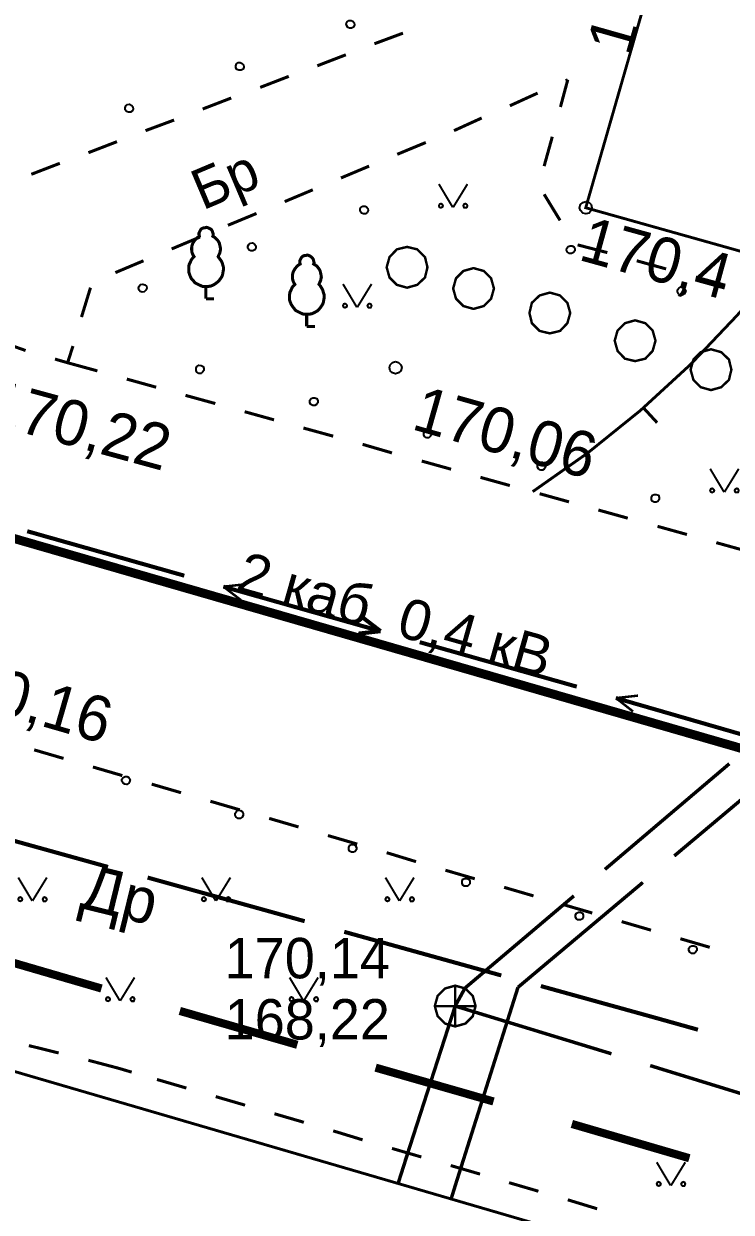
# Model space of a CAD drawing. Extents: x -2634 to -2115, y -2142 to -1393.
# Drawn here: x -2395.11 to -2377.76, y -1604.59 to -1575.46 of the extents above; entities that cross this region are included whole.
import ezdxf

# ---------------------------------------------------------------- set-up
doc = ezdxf.new("R2010")
doc.units = 0
doc.header["$MEASUREMENT"] = 0
for name, color, linetype in [('500_Дополн-Бордюры__п', 7, 'Continuous'), ('500_Дороги-Проезжие_ч', 7, 'Continuous'), ('500_Линии_-Электрокаб', 7, 'Continuous'), ('500_Растит-Газоны__са', 7, 'Continuous'), ('500_Растит-Кустарник_', 7, 'Continuous'), ('500_Растит-Лес_и_лесо', 7, 'Continuous'), ('500_Рельеф-Высотные_о', 7, 'Continuous'), ('500_Рельеф-Горизонтал', 7, 'Continuous'), ('500_Строен-Здания', 7, 'Continuous'), ('500_Трубоп-Водопровод', 7, 'Continuous'), ('500_Трубоп-Канализаци', 7, 'Continuous'), ('500_Трубоп-Смотровые_', 7, 'Continuous'), ('Красные_ли-Красные_ли', 7, 'Continuous'), ('Красные_ли-Линии_регу', 7, 'Continuous')]:
    doc.layers.add(name, color=color, linetype=linetype)
doc.styles.add('TARIAL', font='Arial')

# ---------------------------------------------------------------- blocks, each defined once
blk = doc.blocks.new('block_25')
at = {"layer": '500_Растит-Газоны__са', "color": 0, "const_width": 0.05}
for points in [[(2.35, 3.02), (2.69, 2.45)], [(2.7, 2.45), (3.05, 3.02)], [(0, 0.57), (0.34, 0)], [(0.35, 0), (0.7, 0.57)]]:
    blk.add_lwpolyline(points, dxfattribs=at)
for points in [[(2.4, 2.54), (2.42, 2.53), (2.44, 2.51), (2.45, 2.49), (2.44, 2.46), (2.42, 2.45), (2.4, 2.44), (2.37, 2.45), (2.36, 2.46), (2.35, 2.49), (2.36, 2.51), (2.37, 2.53)], [(3, 2.54), (3.02, 2.53), (3.04, 2.51), (3.05, 2.49), (3.04, 2.46), (3.02, 2.44), (3, 2.44), (2.97, 2.44), (2.96, 2.46), (2.95, 2.49), (2.96, 2.51), (2.97, 2.53)], [(0.05, 0.09), (0.07, 0.08), (0.09, 0.06), (0.1, 0.04), (0.09, 0.01), (0.07, 0), (0.05, -0.01), (0.02, 0), (0.01, 0.01), (0, 0.04), (0.01, 0.06), (0.02, 0.08)], [(0.65, 0.09), (0.68, 0.08), (0.69, 0.06), (0.7, 0.04), (0.69, 0.01), (0.68, -0.01), (0.65, -0.01), (0.63, -0.01), (0.61, 0.01), (0.6, 0.04), (0.61, 0.06), (0.63, 0.08)]]:
    blk.add_lwpolyline(points, close=True, dxfattribs=at)

msp = doc.modelspace()

# ---------------------------------------------------------------- linework, layer by layer
at = {"layer": '500_Дополн-Бордюры__п', "color": 1, "const_width": 0.075}
for points in [[(-2386.51, -1575.95), (-2385.81, -1575.69)], [(-2387.91, -1576.49), (-2387.21, -1576.22)], [(-2389.31, -1577.02), (-2388.61, -1576.75)], [(-2381.95, -1577.5), (-2381.77, -1576.83)], [(-2381.77, -1576.83), (-2381.82, -1576.86)], [(-2390.72, -1577.55), (-2390.02, -1577.28)], [(-2382.51, -1577.16), (-2383.19, -1577.47)], [(-2392.12, -1578.08), (-2391.42, -1577.82)], [(-2383.88, -1577.77), (-2384.56, -1578.08)], [(-2382.35, -1578.95), (-2382.15, -1578.23)], [(-2393.52, -1578.62), (-2392.82, -1578.35)], [(-2385.25, -1578.37), (-2385.95, -1578.66)], [(-2394.92, -1579.15), (-2394.22, -1578.88)], [(-2386.64, -1578.95), (-2387.33, -1579.24)], [(-2388.02, -1579.53), (-2388.71, -1579.82)], [(-2381.96, -1580.28), (-2382.35, -1579.64)], [(-2389.4, -1580.11), (-2390.1, -1580.4)], [(-2390.79, -1580.69), (-2391.48, -1580.98)], [(-2380.8, -1581.07), (-2381.53, -1580.88)], [(-2392.17, -1581.27), (-2392.86, -1581.56)], [(-2379.36, -1581.47), (-2380.08, -1581.27)], [(-2377.91, -1581.87), (-2378.63, -1581.67)], [(-2393.47, -1581.93), (-2393.69, -1582.65)], [(-2395.06, -1583.47), (-2395.77, -1583.22)], [(-2393.9, -1583.36), (-2394.03, -1583.77)], [(-2394.03, -1583.77), (-2394.34, -1583.68)], [(-2394.03, -1583.77), (-2393.3, -1583.97)], [(-2392.58, -1584.17), (-2391.86, -1584.37)], [(-2391.14, -1584.57), (-2390.41, -1584.77)], [(-2389.69, -1584.97), (-2388.97, -1585.17)], [(-2388.25, -1585.37), (-2387.52, -1585.57)], [(-2386.8, -1585.77), (-2386.08, -1585.98)], [(-2385.35, -1586.18), (-2384.63, -1586.38)], [(-2383.91, -1586.58), (-2383.19, -1586.78)], [(-2382.46, -1586.98), (-2381.74, -1587.18)], [(-2381.02, -1587.38), (-2380.3, -1587.58)], [(-2379.57, -1587.78), (-2378.85, -1587.98)], [(-2378.13, -1588.18), (-2377.41, -1588.38)], [(-2394.85, -1593.26), (-2394.13, -1593.47)], [(-2393.41, -1593.68), (-2392.69, -1593.89)], [(-2391.97, -1594.1), (-2391.25, -1594.31)], [(-2390.53, -1594.52), (-2389.81, -1594.73)], [(-2389.09, -1594.94), (-2388.37, -1595.15)], [(-2387.65, -1595.36), (-2386.93, -1595.57)], [(-2386.21, -1595.78), (-2385.49, -1596)], [(-2384.77, -1596.21), (-2384.05, -1596.42)], [(-2383.33, -1596.63), (-2382.61, -1596.84)], [(-2381.89, -1597.05), (-2381.17, -1597.26)], [(-2380.45, -1597.47), (-2379.73, -1597.68)], [(-2379.01, -1597.89), (-2378.29, -1598.1)], [(-2394.25, -1600.69), (-2394.98, -1600.51)], [(-2392.8, -1601.06), (-2393.52, -1600.87)], [(-2392.56, -1601.13), (-2392.8, -1601.06)], [(-2392.8, -1601.06), (-2392.46, -1601.16)], [(-2391.12, -1601.55), (-2391.84, -1601.34)], [(-2389.68, -1601.97), (-2390.4, -1601.76)], [(-2388.24, -1602.39), (-2388.96, -1602.18)], [(-2386.8, -1602.82), (-2387.52, -1602.6)], [(-2385.36, -1603.24), (-2386.08, -1603.03)], [(-2383.92, -1603.66), (-2384.64, -1603.45)], [(-2382.49, -1604.08), (-2383.21, -1603.87)], [(-2381.05, -1604.51), (-2381.77, -1604.29)]]:
    msp.add_lwpolyline(points, dxfattribs=at)
at = {"layer": '500_Линии_-Электрокаб', "color": 1}
for points, const_width in [([(-2395.02, -1587.9), (-2391.17, -1588.99)], 0.1), ([(-2390.21, -1589.26), (-2386.36, -1590.35)], 0.1), ([(-2390.21, -1589.26), (-2389.68, -1589.2)], 0.06), ([(-2390.21, -1589.26), (-2389.78, -1589.59)], 0.06), ([(-2386.79, -1590.02), (-2386.36, -1590.35)], 0.1), ([(-2386.9, -1590.41), (-2386.36, -1590.35)], 0.1), ([(-2385.4, -1590.62), (-2381.55, -1591.71)], 0.1), ([(-2380.59, -1591.99), (-2380.05, -1591.93)], 0.06), ([(-2380.59, -1591.99), (-2376.75, -1593.1)], 0.1), ([(-2380.59, -1591.99), (-2380.17, -1592.32)], 0.06)]:
    msp.add_lwpolyline(points, dxfattribs=dict(at, const_width=const_width))
at = {"layer": '500_Растит-Кустарник_', "color": 0}
for points in [[(-2387.14, -1575.38), (-2387.08, -1575.38), (-2387.04, -1575.4), (-2387.01, -1575.44), (-2387, -1575.49), (-2387.02, -1575.54), (-2387.07, -1575.57), (-2387.12, -1575.57), (-2387.16, -1575.55), (-2387.19, -1575.51), (-2387.2, -1575.46), (-2387.18, -1575.41)], [(-2389.85, -1576.41), (-2389.8, -1576.41), (-2389.75, -1576.43), (-2389.72, -1576.47), (-2389.71, -1576.52), (-2389.73, -1576.57), (-2389.78, -1576.6), (-2389.83, -1576.6), (-2389.88, -1576.58), (-2389.91, -1576.54), (-2389.91, -1576.49), (-2389.89, -1576.44)], [(-2392.56, -1577.44), (-2392.51, -1577.43), (-2392.46, -1577.46), (-2392.43, -1577.5), (-2392.42, -1577.55), (-2392.45, -1577.6), (-2392.49, -1577.63), (-2392.54, -1577.63), (-2392.59, -1577.61), (-2392.62, -1577.57), (-2392.62, -1577.52), (-2392.6, -1577.47)], [(-2386.79, -1579.93), (-2386.74, -1579.93), (-2386.7, -1579.95), (-2386.67, -1579.99), (-2386.66, -1580.04), (-2386.69, -1580.09), (-2386.73, -1580.12), (-2386.78, -1580.12), (-2386.83, -1580.1), (-2386.86, -1580.05), (-2386.86, -1580), (-2386.84, -1579.96)], [(-2389.55, -1580.84), (-2389.5, -1580.83), (-2389.45, -1580.86), (-2389.42, -1580.9), (-2389.42, -1580.95), (-2389.44, -1581), (-2389.49, -1581.03), (-2389.54, -1581.03), (-2389.58, -1581.01), (-2389.61, -1580.96), (-2389.61, -1580.91), (-2389.59, -1580.87)], [(-2381.66, -1580.9), (-2381.62, -1580.93), (-2381.6, -1580.98), (-2381.6, -1581.03), (-2381.63, -1581.07), (-2381.68, -1581.09), (-2381.73, -1581.09), (-2381.78, -1581.06), (-2381.8, -1581.01), (-2381.79, -1580.96), (-2381.76, -1580.92), (-2381.71, -1580.9)], [(-2392.28, -1581.89), (-2392.24, -1581.85), (-2392.19, -1581.84), (-2392.14, -1581.86), (-2392.1, -1581.89), (-2392.09, -1581.94), (-2392.11, -1581.99), (-2392.15, -1582.03), (-2392.2, -1582.04), (-2392.25, -1582.02), (-2392.28, -1581.99), (-2392.29, -1581.94)], [(-2378.95, -1581.92), (-2378.91, -1581.95), (-2378.88, -1582), (-2378.89, -1582.05), (-2378.92, -1582.09), (-2378.97, -1582.11), (-2379.02, -1582.11), (-2379.06, -1582.08), (-2379.08, -1582.03), (-2379.08, -1581.98), (-2379.05, -1581.94), (-2379, -1581.91)], [(-2390.81, -1584.03), (-2390.86, -1584), (-2390.88, -1583.96), (-2390.88, -1583.9), (-2390.86, -1583.86), (-2390.81, -1583.83), (-2390.76, -1583.84), (-2390.71, -1583.86), (-2390.69, -1583.91), (-2390.69, -1583.96), (-2390.72, -1584), (-2390.76, -1584.03)], [(-2388.02, -1584.82), (-2388.07, -1584.79), (-2388.09, -1584.75), (-2388.09, -1584.69), (-2388.06, -1584.65), (-2388.02, -1584.63), (-2387.97, -1584.63), (-2387.92, -1584.65), (-2387.9, -1584.7), (-2387.9, -1584.75), (-2387.93, -1584.79), (-2387.97, -1584.82)], [(-2385.23, -1585.61), (-2385.28, -1585.58), (-2385.3, -1585.54), (-2385.3, -1585.49), (-2385.27, -1585.44), (-2385.23, -1585.42), (-2385.18, -1585.42), (-2385.13, -1585.44), (-2385.11, -1585.49), (-2385.11, -1585.54), (-2385.14, -1585.58), (-2385.18, -1585.61)], [(-2382.44, -1586.4), (-2382.49, -1586.37), (-2382.51, -1586.33), (-2382.51, -1586.28), (-2382.48, -1586.23), (-2382.44, -1586.21), (-2382.39, -1586.21), (-2382.34, -1586.23), (-2382.32, -1586.28), (-2382.32, -1586.33), (-2382.35, -1586.38), (-2382.39, -1586.4)], [(-2379.65, -1587.19), (-2379.7, -1587.16), (-2379.72, -1587.12), (-2379.72, -1587.07), (-2379.69, -1587.02), (-2379.65, -1587), (-2379.6, -1587), (-2379.55, -1587.02), (-2379.53, -1587.07), (-2379.53, -1587.12), (-2379.56, -1587.17), (-2379.6, -1587.19)], [(-2392.57, -1593.91), (-2392.53, -1593.94), (-2392.5, -1593.99), (-2392.51, -1594.04), (-2392.53, -1594.08), (-2392.58, -1594.11), (-2392.63, -1594.1), (-2392.67, -1594.08), (-2392.7, -1594.03), (-2392.7, -1593.98), (-2392.67, -1593.94), (-2392.62, -1593.91)], [(-2389.79, -1594.75), (-2389.75, -1594.77), (-2389.73, -1594.82), (-2389.73, -1594.87), (-2389.75, -1594.91), (-2389.8, -1594.94), (-2389.85, -1594.94), (-2389.9, -1594.91), (-2389.92, -1594.86), (-2389.92, -1594.81), (-2389.89, -1594.77), (-2389.85, -1594.74)], [(-2387.02, -1595.58), (-2386.97, -1595.61), (-2386.95, -1595.65), (-2386.95, -1595.7), (-2386.98, -1595.75), (-2387.02, -1595.77), (-2387.07, -1595.77), (-2387.12, -1595.74), (-2387.14, -1595.7), (-2387.14, -1595.65), (-2387.11, -1595.6), (-2387.07, -1595.58)], [(-2384.24, -1596.41), (-2384.19, -1596.44), (-2384.17, -1596.48), (-2384.17, -1596.54), (-2384.2, -1596.58), (-2384.24, -1596.6), (-2384.3, -1596.6), (-2384.34, -1596.58), (-2384.36, -1596.53), (-2384.36, -1596.48), (-2384.34, -1596.43), (-2384.29, -1596.41)], [(-2381.46, -1597.24), (-2381.41, -1597.26), (-2381.39, -1597.31), (-2381.39, -1597.36), (-2381.42, -1597.41), (-2381.46, -1597.43), (-2381.52, -1597.43), (-2381.56, -1597.4), (-2381.58, -1597.36), (-2381.58, -1597.3), (-2381.56, -1597.26), (-2381.51, -1597.24)], [(-2378.68, -1598.06), (-2378.63, -1598.08), (-2378.61, -1598.13), (-2378.61, -1598.18), (-2378.64, -1598.22), (-2378.68, -1598.25), (-2378.73, -1598.25), (-2378.78, -1598.22), (-2378.8, -1598.18), (-2378.8, -1598.12), (-2378.77, -1598.08), (-2378.73, -1598.06)]]:
    msp.add_lwpolyline(points, close=True, dxfattribs=at)
at = {"layer": '500_Растит-Лес_и_лесо', "color": 94, "const_width": 0.075}
for points in [[(-2390.64, -1581.9), (-2390.72, -1581.9), (-2390.79, -1581.87), (-2390.85, -1581.84), (-2390.91, -1581.81), (-2390.94, -1581.77), (-2390.99, -1581.72), (-2391.02, -1581.66), (-2391.04, -1581.61), (-2391.06, -1581.55), (-2391.06, -1581.48), (-2391.06, -1581.41), (-2391.05, -1581.36), (-2391.02, -1581.3), (-2391, -1581.25), (-2390.97, -1581.21), (-2390.93, -1581.17), (-2390.96, -1581.12), (-2390.98, -1581.07), (-2390.99, -1581), (-2390.99, -1580.95), (-2390.98, -1580.89), (-2390.96, -1580.84), (-2390.93, -1580.79), (-2390.89, -1580.74), (-2390.85, -1580.7), (-2390.8, -1580.67), (-2390.81, -1580.63), (-2390.81, -1580.59), (-2390.79, -1580.55), (-2390.77, -1580.51), (-2390.74, -1580.48), (-2390.69, -1580.46), (-2390.66, -1580.46), (-2390.62, -1580.45), (-2390.59, -1580.46), (-2390.55, -1580.48), (-2390.51, -1580.5), (-2390.48, -1580.55), (-2390.47, -1580.59), (-2390.46, -1580.62), (-2390.46, -1580.65), (-2390.47, -1580.67), (-2390.42, -1580.7), (-2390.39, -1580.73), (-2390.36, -1580.76), (-2390.33, -1580.8), (-2390.31, -1580.84), (-2390.3, -1580.89), (-2390.29, -1580.93), (-2390.28, -1580.99), (-2390.29, -1581.03), (-2390.3, -1581.08), (-2390.32, -1581.12), (-2390.34, -1581.17), (-2390.32, -1581.2), (-2390.28, -1581.25), (-2390.25, -1581.3), (-2390.23, -1581.36), (-2390.21, -1581.43), (-2390.21, -1581.49), (-2390.22, -1581.54), (-2390.23, -1581.6), (-2390.25, -1581.66), (-2390.29, -1581.72), (-2390.33, -1581.77), (-2390.39, -1581.82), (-2390.45, -1581.86), (-2390.52, -1581.89), (-2390.59, -1581.9)], [(-2388.17, -1582.58), (-2388.25, -1582.58), (-2388.32, -1582.55), (-2388.38, -1582.52), (-2388.44, -1582.49), (-2388.47, -1582.45), (-2388.51, -1582.4), (-2388.55, -1582.34), (-2388.57, -1582.29), (-2388.59, -1582.23), (-2388.59, -1582.16), (-2388.59, -1582.1), (-2388.58, -1582.04), (-2388.55, -1581.98), (-2388.53, -1581.93), (-2388.5, -1581.89), (-2388.46, -1581.85), (-2388.49, -1581.8), (-2388.51, -1581.75), (-2388.52, -1581.69), (-2388.52, -1581.63), (-2388.51, -1581.57), (-2388.49, -1581.52), (-2388.46, -1581.47), (-2388.42, -1581.42), (-2388.38, -1581.38), (-2388.33, -1581.35), (-2388.34, -1581.31), (-2388.34, -1581.27), (-2388.32, -1581.23), (-2388.3, -1581.19), (-2388.27, -1581.16), (-2388.22, -1581.14), (-2388.19, -1581.14), (-2388.15, -1581.13), (-2388.12, -1581.14), (-2388.08, -1581.16), (-2388.04, -1581.19), (-2388.01, -1581.23), (-2388, -1581.27), (-2387.99, -1581.31), (-2387.99, -1581.33), (-2388, -1581.35), (-2387.95, -1581.38), (-2387.91, -1581.41), (-2387.89, -1581.44), (-2387.86, -1581.48), (-2387.84, -1581.52), (-2387.83, -1581.57), (-2387.82, -1581.61), (-2387.81, -1581.67), (-2387.82, -1581.71), (-2387.83, -1581.76), (-2387.85, -1581.8), (-2387.87, -1581.85), (-2387.84, -1581.88), (-2387.81, -1581.93), (-2387.78, -1581.98), (-2387.76, -1582.05), (-2387.74, -1582.11), (-2387.74, -1582.17), (-2387.75, -1582.22), (-2387.76, -1582.28), (-2387.78, -1582.34), (-2387.82, -1582.4), (-2387.86, -1582.45), (-2387.91, -1582.5), (-2387.98, -1582.54), (-2388.05, -1582.57), (-2388.12, -1582.58)]]:
    msp.add_lwpolyline(points, close=True, dxfattribs=at)
at = {"layer": '500_Растит-Лес_и_лесо', "color": 0, "const_width": 0.06}
for points in [[(-2385.71, -1580.93), (-2385.46, -1580.99), (-2385.27, -1581.18), (-2385.21, -1581.43), (-2385.27, -1581.68), (-2385.46, -1581.86), (-2385.71, -1581.93), (-2385.96, -1581.86), (-2386.14, -1581.68), (-2386.21, -1581.43), (-2386.14, -1581.18), (-2385.96, -1580.99)], [(-2384.08, -1581.45), (-2383.83, -1581.52), (-2383.65, -1581.7), (-2383.58, -1581.95), (-2383.65, -1582.2), (-2383.83, -1582.38), (-2384.08, -1582.45), (-2384.33, -1582.38), (-2384.51, -1582.2), (-2384.58, -1581.95), (-2384.51, -1581.7), (-2384.33, -1581.52)], [(-2382.21, -1582.05), (-2381.96, -1582.12), (-2381.78, -1582.3), (-2381.71, -1582.55), (-2381.78, -1582.8), (-2381.96, -1582.99), (-2382.21, -1583.05), (-2382.46, -1582.99), (-2382.65, -1582.8), (-2382.71, -1582.55), (-2382.65, -1582.3), (-2382.46, -1582.12)], [(-2380.12, -1582.73), (-2379.87, -1582.8), (-2379.69, -1582.98), (-2379.62, -1583.23), (-2379.69, -1583.48), (-2379.87, -1583.67), (-2380.12, -1583.73), (-2380.37, -1583.67), (-2380.55, -1583.48), (-2380.62, -1583.23), (-2380.55, -1582.98), (-2380.37, -1582.8)], [(-2378.26, -1583.44), (-2378.01, -1583.51), (-2377.82, -1583.69), (-2377.76, -1583.94), (-2377.82, -1584.19), (-2378.01, -1584.37), (-2378.26, -1584.44), (-2378.51, -1584.37), (-2378.69, -1584.19), (-2378.76, -1583.94), (-2378.69, -1583.69), (-2378.51, -1583.51)]]:
    msp.add_lwpolyline(points, close=True, dxfattribs=at)
at = {"layer": '500_Растит-Лес_и_лесо', "color": 94, "const_width": 0.075}
for points in [[(-2390.64, -1582.2), (-2390.64, -1581.9)], [(-2390.44, -1582.2), (-2390.64, -1582.2)], [(-2388.17, -1582.88), (-2388.17, -1582.58)], [(-2387.97, -1582.88), (-2388.17, -1582.88)]]:
    msp.add_lwpolyline(points, dxfattribs=at)
at = {"layer": '500_Рельеф-Высотные_о', "color": 0}
for points in [[(-2381.33, -1579.82), (-2381.25, -1579.84), (-2381.2, -1579.89), (-2381.18, -1579.97), (-2381.2, -1580.04), (-2381.25, -1580.1), (-2381.33, -1580.12), (-2381.4, -1580.1), (-2381.46, -1580.04), (-2381.48, -1579.97), (-2381.46, -1579.89), (-2381.4, -1579.84)], [(-2385.99, -1583.74), (-2385.92, -1583.76), (-2385.86, -1583.82), (-2385.84, -1583.89), (-2385.86, -1583.97), (-2385.92, -1584.02), (-2385.99, -1584.04), (-2386.07, -1584.02), (-2386.12, -1583.97), (-2386.14, -1583.89), (-2386.12, -1583.82), (-2386.07, -1583.76)]]:
    msp.add_lwpolyline(points, close=True, dxfattribs=at)
at = {"layer": '500_Рельеф-Горизонтал', "color": 15}
for points, const_width in [([(-2382.63, -1586.93), (-2381.28, -1585.98), (-2379.99, -1584.94), (-2378.77, -1583.82), (-2377.63, -1582.62), (-2377.15, -1582.08)], 0.07), ([(-2379.92, -1584.87), (-2379.58, -1585.24)], 0.075)]:
    msp.add_lwpolyline(points, dxfattribs=dict(at, const_width=const_width))
at = {"layer": '500_Строен-Здания', "color": 0, "const_width": 0.07}
for points in [[(-2378.92, -1571.59), (-2368.41, -1574.52), (-2370.73, -1582.95), (-2381.33, -1579.97)], [(-2315.95, -1641.27), (-2292.83, -1647.96), (-2292.94, -1648.35), (-2292.24, -1648.55), (-2287.5, -1632.17), (-2288.12, -1631.99), (-2288.24, -1632.42), (-2400.55, -1599.62), (-2405.15, -1615.46), (-2357.68, -1629.2), (-2339.84, -1634.36), (-2334.13, -1636.01), (-2327.34, -1637.98), (-2324.34, -1638.81), (-2324.04, -1638.89), (-2323.69, -1638.99), (-2322.01, -1639.48), (-2321.76, -1639.56), (-2321.45, -1639.65)]]:
    msp.add_lwpolyline(points, close=True, dxfattribs=at)
at = {"layer": '500_Трубоп-Водопровод', "color": 94, "const_width": 0.085}
for points in [[(-2379.16, -1595.86), (-2376.1, -1593.29)], [(-2382.99, -1599.08), (-2379.93, -1596.51)], [(-2382.99, -1599.08), (-2384.5, -1603.85)], [(-2384.5, -1603.85), (-2384.63, -1604.27)]]:
    msp.add_lwpolyline(points, dxfattribs=at)
at = {"layer": '500_Трубоп-Канализаци', "color": 34, "const_width": 0.085}
for points in [[(-2380.86, -1596.19), (-2377.81, -1593.6)], [(-2384.29, -1599.1), (-2381.62, -1596.84)], [(-2384.53, -1599.54), (-2384.29, -1599.1)], [(-2384.53, -1599.54), (-2385.76, -1603.35)], [(-2384.53, -1599.54), (-2380.7, -1600.71)], [(-2379.75, -1601), (-2375.92, -1602.18)], [(-2385.93, -1603.89), (-2385.7, -1603.17)]]:
    msp.add_lwpolyline(points, dxfattribs=at)
at = {"layer": '500_Трубоп-Канализаци', "color": 32, "const_width": 0.1}
for points in [[(-2393.04, -1596.13), (-2396.89, -1595.06)], [(-2388.22, -1597.46), (-2392.07, -1596.39)], [(-2383.4, -1598.79), (-2387.25, -1597.72)], [(-2379.65, -1599.82), (-2382.43, -1599.05)], [(-2378.58, -1600.12), (-2379.65, -1599.82)]]:
    msp.add_lwpolyline(points, dxfattribs=at)
at = {"layer": '500_Трубоп-Смотровые_', "color": 0, "const_width": 0.06}
msp.add_lwpolyline([(-2384.53, -1599.04), (-2384.28, -1599.11), (-2384.1, -1599.29), (-2384.03, -1599.54), (-2384.1, -1599.79), (-2384.28, -1599.97), (-2384.53, -1600.04), (-2384.78, -1599.97), (-2384.96, -1599.79), (-2385.03, -1599.54), (-2384.96, -1599.29), (-2384.78, -1599.11)], close=True, dxfattribs=at)
at = {"layer": '500_Трубоп-Смотровые_', "color": 0, "const_width": 0.055}
for points in [[(-2384.53, -1600.04), (-2384.53, -1599.04)], [(-2385.03, -1599.54), (-2384.03, -1599.54)]]:
    msp.add_lwpolyline(points, dxfattribs=at)
at = {"layer": 'Красные_ли-Красные_ли', "color": 12, "const_width": 0.22}
msp.add_lwpolyline([(-2284.3, -1701.86), (-2245.52, -1663.72), (-2237.3, -1633.7), (-2402.37, -1586.05), (-2505.18, -1957.78), (-2366.43, -1997.8)], close=True, dxfattribs=at)
at = {"layer": 'Красные_ли-Линии_регу', "color": 0, "const_width": 0.2}
for points in [[(-2395.43, -1598.46), (-2393.2, -1599.11)], [(-2391.28, -1599.66), (-2388.4, -1600.49)], [(-2386.48, -1601.05), (-2383.59, -1601.88)], [(-2381.67, -1602.43), (-2378.79, -1603.27)]]:
    msp.add_lwpolyline(points, dxfattribs=at)

# ---------------------------------------------------------------- block references
at = {"layer": '500_Растит-Газоны__са'}
for p in [(-2387.28, -1582.41), (-2378.28, -1586.94), (-2397.59, -1599.41), (-2393.09, -1599.41), (-2388.59, -1599.41), (-2379.59, -1603.94)]:
    msp.add_blockref('block_25', p, dxfattribs=at)

# ---------------------------------------------------------------- texts
at = {"layer": '500_Дороги-Проезжие_ч', "color": 0}
msp.add_text('Бр', height=0.99, rotation=22.88, dxfattribs=at).set_placement((-2390.72, -1580.04))
at = {"layer": '500_Линии_-Электрокаб', "color": 0, "style": 'TARIAL'}
msp.add_text('2 каб  0,4 кВ', height=0.99, rotation=344.2, dxfattribs=at).set_placement((-2389.94, -1589.34))
at = {"layer": '500_Рельеф-Высотные_о', "color": 214}
for s, rotation, p in [('170,39', 74.22, (-2380.25, -1576.28)), ('170,4', 344.58, (-2381.54, -1581.24)), ('170,22', 344.74, (-2396.07, -1585.23)), ('170,16', 343.89, (-2397.5, -1591.86))]:
    msp.add_text(s, height=1.11, rotation=rotation, dxfattribs=at).set_placement(p)
at = {"layer": '500_Рельеф-Высотные_о', "color": 0}
msp.add_text('170,06', height=1.11, rotation=344.18, dxfattribs=at).set_placement((-2385.63, -1585.39))
at = {"layer": '500_Трубоп-Канализаци', "color": 14}
msp.add_text('Др', height=1.11, rotation=346.26, dxfattribs=at).set_placement((-2393.76, -1597.13))
at = {"layer": '500_Трубоп-Смотровые_', "color": 5}
for s, p in [('170,14', (-2390.18, -1598.86)), ('168,22', (-2390.18, -1600.36))]:
    msp.add_text(s, height=0.99, dxfattribs=at).set_placement(p)

doc.saveas('drawing.dxf')
